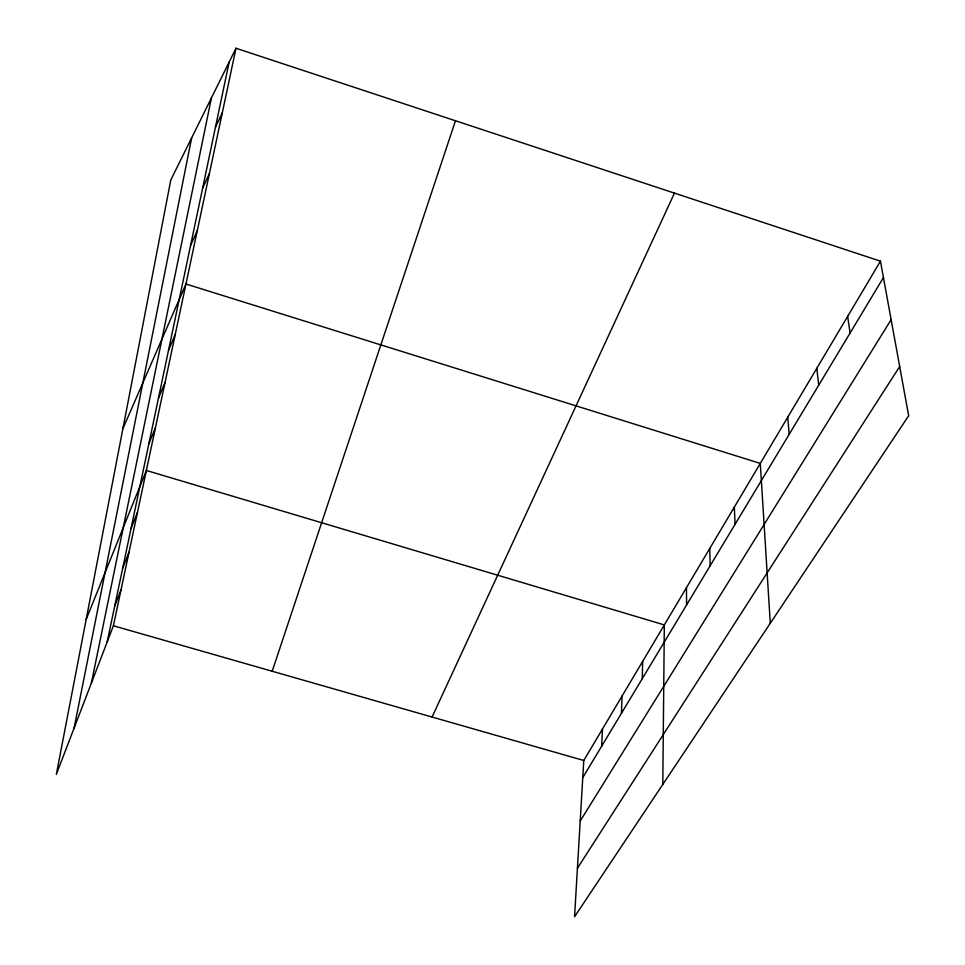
<?xml version="1.0" encoding="UTF-8"?>
<svg xmlns="http://www.w3.org/2000/svg" width="965" height="965" viewBox="0 0 965 965"><rect width="100%" height="100%" fill="white"/><g stroke="black" fill="none" stroke-linecap="round" stroke-linejoin="round"><path stroke-width="1.45" d="M662.798 784.436L664.33 624.91L146.366 470.474L86.187 619.349M642.256 678.684L642.666 661.375M621.436 713.304L622.063 696.042M601.629 746.247L602.462 729.045M880.454 261.165L583.777 760.492L574.561 916.75L908.668 415.746L880.454 261.165L236.003 48.25L170.781 180.033L56.332 774.376L113.4 625.766L236.003 48.25M74.076 728.165L191.637 137.886M91.337 683.232L211.419 97.923M107.163 642.002L229.139 62.134M272.19 671.242L455.48 120.758M114.714 606.092L121.023 589.844M122.664 568.313L129.045 552.089M131.035 528.543L137.476 512.355M148.887 443.623L155.474 427.616M158.429 398.268L165.075 382.393M168.525 350.295L175.22 334.602M122.905 428.629L185.956 284.012L760.287 463.405L770.287 623.257M190.551 245.568L197.343 230.394M202.602 188.272L209.429 173.447M432.067 717.043L674.475 193.121M215.436 127.247L222.3 112.845M582.764 777.621L883.445 277.546M580.206 821.034L891.129 319.68M577.42 868.271L899.682 366.531M113.4 625.766L583.777 760.492M847.656 316.363L850.081 333.022M816.812 368.28L818.73 385.168M787.73 417.218L789.213 434.274M734.341 507.083L735.053 524.345M709.77 548.446L710.156 565.755M686.465 587.661L686.561 604.995"/></g></svg>
